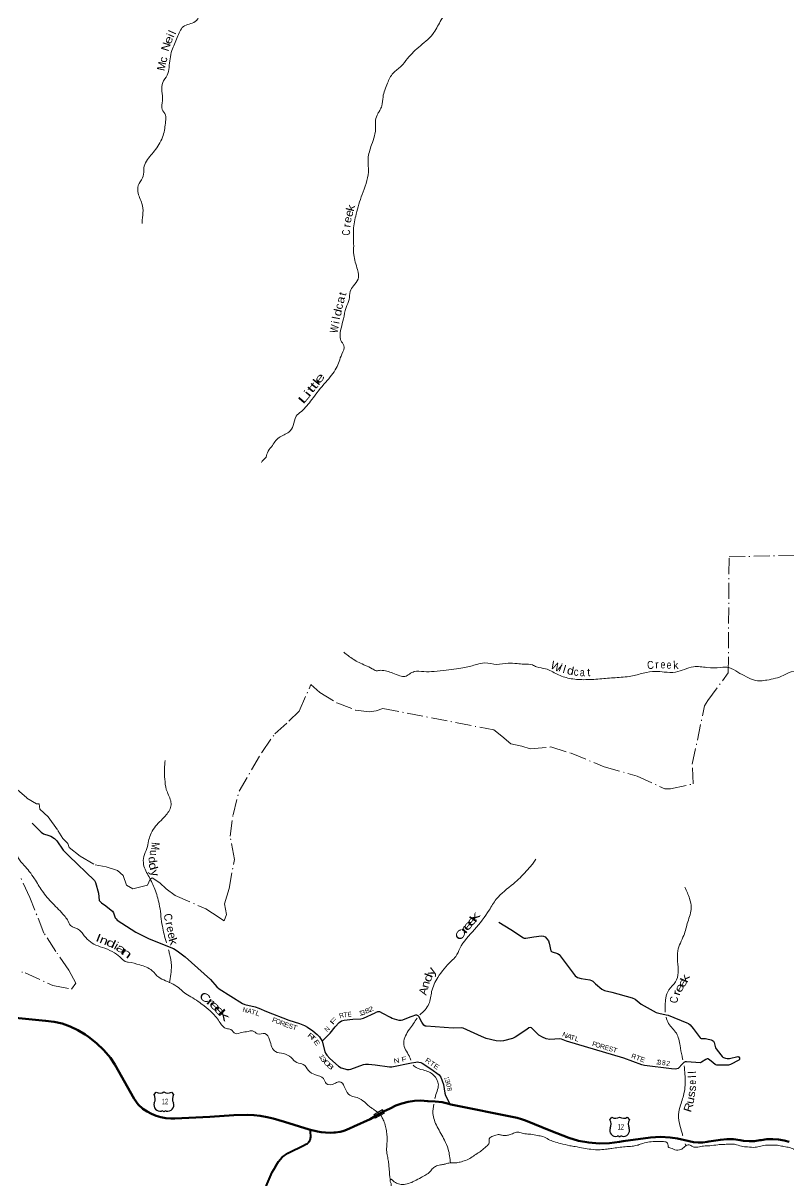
# Model space of a CAD drawing. Header units: feet. Extents: x -252658 to 9, y -366365 to -181930.
# Drawn here: x -71818 to -52673, y -314790 to -285860 of the extents above; entities that cross this region are included whole.
import ezdxf
from ezdxf.enums import TextEntityAlignment as Align

# ---------------------------------------------------------------- set-up
doc = ezdxf.new("R2010")
doc.units = ezdxf.units.FT
doc.header["$LTSCALE"] = 80
doc.header["$PDMODE"] = 32
doc.header["$PDSIZE"] = 40
doc.linetypes.add('DOT_DASHED', pattern=[7.7, 5, -1.2, 0.3, -1.2])
for name, color, linetype, lineweight in [('16', 7, 'Continuous', 25), ('20', 7, 'Continuous', 70), ('26', 7, 'Continuous', 40), ('29', 7, 'Continuous', 25), ('39', 7, 'Continuous', 13), ('44', 7, 'DOT_DASHED', 13), ('57', 7, 'Continuous', 13)]:
    doc.layers.add(name, color=color, linetype=linetype, lineweight=lineweight)
for name, color, linetype in [('30', 7, 'Continuous'), ('41', 7, 'Continuous'), ('55', 7, 'Continuous')]:
    doc.layers.add(name, color=color, linetype=linetype)

msp = doc.modelspace()

# ---------------------------------------------------------------- linework, layer by layer
at = {"layer": '16'}
for p, q in [((-68542.81, -312632.37), (-68491.5, -312573.61)), ((-68299.74, -312567.64), (-68300.02, -312567.84)), ((-68107.65, -312573.52), (-68056.26, -312632.37)), ((-57148.1, -313261.62), (-57096.79, -313202.86)), ((-56905.03, -313196.89), (-56905.31, -313197.09)), ((-56712.94, -313202.77), (-56661.55, -313261.62))]:
    msp.add_line(p, q, dxfattribs=at)
at = {"layer": '16', "lineweight": 13}
for points in [[(-63019.36, -313111.57), (-63049.15, -313128.02), (-63019.81, -313184.57)], [(-63020.14, -313121.21), (-63038.62, -313131.46), (-63020.03, -313169.35)]]:
    msp.add_lwpolyline(points, close=True, dxfattribs=at)
at = {"layer": '16'}
for centre, radius, start, end in [((-68735.79, -312743), 222.05, 332.97043, 29.75871), ((-68400.42, -312415.95), 182.07, 239.97227, 303.45418), ((-68198.64, -312416.45), 181.52, 236.33975, 300.08743), ((-68198.65, -312415.95), 182.07, 236.54582, 236.59441), ((-67863.29, -312743), 222.05, 150.24129, 207.02957), ((-68396.6, -312897.9), 151.42, 159.09177, 283.81923), ((-68202.48, -312897.9), 151.42, 256.18077, 20.90823), ((-57341.08, -313372.25), 222.05, 332.97043, 29.75871), ((-57005.71, -313045.2), 182.07, 239.97227, 303.45418), ((-56803.93, -313045.7), 181.52, 236.33975, 300.08743), ((-56803.94, -313045.2), 182.07, 236.54582, 236.59441), ((-56468.58, -313372.25), 222.05, 150.24129, 207.02957), ((-57001.89, -313527.15), 151.42, 159.09177, 283.81923), ((-56807.77, -313527.15), 151.42, 256.18077, 20.90823)]:
    msp.add_arc(centre, radius, start, end, dxfattribs=at)
for centre, major_axis, start_param, end_param in [((-68341.26, -313096.72), (-19.56, 51.67), 4.95877769, 6.28318531), ((-68257.81, -313096.72), (19.56, 51.67), 0, 1.32637542), ((-56946.55, -313725.97), (-19.56, 51.67), 4.95877769, 6.28318531), ((-56863.1, -313725.97), (19.56, 51.67), 0, 1.32637542)]:
    msp.add_ellipse(centre, major_axis=major_axis, ratio=0.929097, start_param=start_param, end_param=end_param, dxfattribs=at)
at = {"layer": '20'}
for points in [[(-64635.01, -313516.45), (-64663, -313510.05), (-65283, -313315.05), (-65565.36, -313231.3), (-65717.14, -313194.96), (-65889.4, -313169.23), (-66048.32, -313148.63), (-66218.14, -313141.38), (-66548, -313148.05), (-67150, -313188.05), (-68026, -313232.05), (-68125.6, -313233.75), (-68250.46, -313224.12), (-68373.63, -313201.5), (-68493.76, -313166.13), (-68609.53, -313118.39), (-68719.68, -313058.81), (-68823, -312988.05), (-68938.51, -312880.97), (-69040, -312743.05), (-69522, -311885.05), (-69636.57, -311719.27), (-69800.24, -311524.37), (-69983.39, -311347.65), (-70184, -311191.05), (-70269.16, -311130.04), (-70449.77, -311020.95), (-70640.8, -310931.33), (-70840.15, -310862.18), (-71045.63, -310814.24), (-71255, -310788.05), (-72096, -310706.05)], [(-63019.61, -313173.35), (-62804.11, -313055.33), (-62643.62, -312979.19), (-62499.14, -312908.5), (-62348.06, -312853.29), (-62192.04, -312814.19), (-62032.79, -312791.6), (-61872.05, -312785.79), (-61711.58, -312796.8), (-61694.65, -312798.96), (-61517.84, -312803.61), (-61342.48, -312826.73), (-61170.5, -312868.04), (-61122.3, -312883.12), (-59463.83, -313217.9), (-59358.36, -313245.68), (-59256.37, -313284.34), (-59255.1, -313284.9), (-58623.07, -313542.22), (-58177.61, -313714.52), (-57930.41, -313788.23), (-57676.87, -313835.69), (-57419.75, -313856.39), (-57161.87, -313850.11), (-56906.07, -313816.9), (-56817.65, -313799), (-56132.19, -313706.48), (-55886.79, -313694.24), (-55641.46, -313707.72), (-55459.19, -313734.62), (-55168.08, -313799.85), (-55055.97, -313821.01), (-54942.27, -313830.34), (-54828.21, -313827.73), (-54715.05, -313813.21), (-54675.83, -313805.33), (-54386.35, -313761.93), (-54221.97, -313747.22), (-54056.95, -313749.77), (-53893.1, -313769.55), (-53803.77, -313787.8), (-53667.44, -313798.56), (-53530.74, -313795.02), (-53395.15, -313777.21), (-53363.69, -313770.99), (-53220.1, -313751.82), (-53075.29, -313747.78), (-52930.85, -313758.89), (-52788.36, -313785.03), (-52668.66, -313819.31)], [(-64635.01, -313516.45), (-64461.97, -313555.98), (-64363.5, -313569.54), (-64257.25, -313580.64), (-64135.6, -313587.36), (-64051.07, -313583.77), (-64014, -313582.05), (-63891.98, -313562.6), (-63827.57, -313548.16), (-63772.67, -313530.51), (-63657.36, -313486.12), (-63551, -313432.05), (-63142, -313245.05), (-63019.61, -313173.35)]]:
    msp.add_lwpolyline(points, dxfattribs=at)
at = {"layer": '26'}
msp.add_lwpolyline([(-65858.5, -315197.26), (-65593.68, -314574.55), (-65512.27, -314437.79), (-65508.73, -314431.34), (-65432.19, -314308.47), (-65343.22, -314194.27), (-65203.26, -314099.14), (-64774.83, -313887.79), (-64768.71, -313885.7), (-64748.06, -313877.07), (-64728.42, -313866.34), (-64710.02, -313853.6), (-64693.04, -313839.02), (-64677.69, -313822.74), (-64664.12, -313804.94), (-64652.48, -313785.82), (-64642.91, -313765.59), (-64635.5, -313744.47), (-64630.34, -313722.69), (-64627.49, -313700.5), (-64633.75, -313547.32), (-64635.01, -313516.45)], dxfattribs=at)
at = {"layer": '29'}
for points in [[(-71588.12, -305853.6), (-71367.81, -306079.8), (-71308.02, -306115.42), (-71174.74, -306159.22), (-71124.3, -306180.37), (-71035.4, -306234.52), (-70974.82, -306295.94), (-70816.2, -306528.11), (-70753.24, -306594.24), (-70672.26, -306666.07), (-70034.31, -307286.61), (-70006.16, -307333.14), (-69934.02, -307604.14), (-69916.42, -307781.71), (-69894.98, -307812.69), (-69862.31, -307839.73), (-69748.58, -307918.68), (-69616.15, -308022.48), (-69584.02, -308052.47), (-69560.82, -308091.15), (-69514.92, -308213.87), (-69495.12, -308245.87), (-69464.19, -308276.81), (-69232.17, -308429.72), (-69002.39, -308574.84), (-68669.03, -308743.36), (-68056.92, -308985.65), (-67966.43, -309038.79), (-67764.07, -309193.63), (-67136.56, -309762.17), (-66975.01, -309940.04), (-66917.95, -309991.15), (-66333.38, -310357.78), (-66273.98, -310383.89), (-66019.02, -310443.34), (-65923.67, -310477.68), (-65736.84, -310557.16), (-65174.32, -310772.79), (-64909.06, -310856.74), (-64786.5, -310906.04), (-64704.2, -310953.44), (-64572.78, -311042.41), (-64467.9, -311130.37), (-64410.44, -311193.26), (-64340.42, -311302.11)], [(-59923.11, -308323.16), (-59624.16, -308505.14), (-59307.04, -308714.99), (-59287.55, -308724.75), (-59249.48, -308728.56), (-59047.43, -308695.28), (-58857.37, -308669.5), (-58807.78, -308677.7), (-58766.01, -308694.27), (-58724.13, -308739.98), (-58682.26, -308793.32), (-58664.74, -308850.71), (-58621.35, -309040.93), (-58609.93, -309056.17), (-58587.32, -309070.15), (-58455.2, -309107.26), (-58415.78, -309132.36), (-58288.03, -309302.11), (-58017.82, -309664.24), (-57955.14, -309705.68), (-57867.5, -309733.23), (-57645.48, -309767.75), (-57608.72, -309781.87), (-57578.26, -309800.92), (-57508.91, -309870.82), (-57348.19, -309999.73), (-57285.13, -310029.49), (-57101.9, -310078.08), (-56589.44, -310218.66), (-56516.15, -310252.34), (-56362.6, -310375.13), (-55991.56, -310580.62), (-55922.27, -310602.81), (-55741.41, -310638.96), (-55690.05, -310652.33), (-55220.57, -310837.47), (-55181.83, -310861.85), (-55143.76, -310894.23), (-55065.7, -310986.41), (-54890.6, -311215.17), (-54879.18, -311224.7), (-54864.23, -311231.02), (-54758.31, -311234.32), (-54721.2, -311239.93), (-54612.7, -311270.41), (-54582.25, -311281.84), (-54560.04, -311302.99), (-54542.27, -311329.46), (-54506.11, -311468.5), (-54490.81, -311492.48), (-54373.46, -311642.72)], [(-64340.42, -311302.11), (-64139.78, -311102.8), (-64019.65, -310944.4), (-63913.77, -310833.54), (-63855.79, -310790.99), (-63828.75, -310779.38), (-63795.43, -310773.41), (-63571.26, -310748.43), (-63372.64, -310740.71), (-63311.12, -310723.94), (-63012.51, -310590.39)], [(-54373.46, -311642.72), (-54341.65, -311683.45), (-54327.18, -311697.07), (-54310.05, -311708.5), (-54260.56, -311723.73), (-54216.79, -311731.35), (-54161.51, -311730.25), (-53952.01, -311686.88), (-53935.08, -311687.54), (-53927.46, -311693.26), (-53910.33, -311716.12), (-53906.52, -311737.07), (-53909.58, -311756.58), (-53923.66, -311777.07), (-54132.48, -311886.02), (-54184.43, -311898.97), (-54470.05, -311900.25), (-54496.59, -311892.3), (-54513.73, -311884.68), (-54616.56, -311803.24), (-54679.32, -311751.35), (-54694.55, -311743.73), (-54712.89, -311741.89), (-54734.52, -311745.63), (-54751.66, -311755.16), (-54854.18, -311824.8), (-54882.99, -311837.06), (-55229.89, -311813.29), (-55269.39, -311819.92), (-55299.84, -311832.31), (-55335.46, -311861.97), (-55440.56, -311978.64), (-55473.06, -311993.25), (-55505.41, -311996.12), (-55610.28, -311993.76), (-56285.82, -311908.5), (-56348.26, -311890.66), (-56800.96, -311723.69), (-58232.43, -311301.25), (-58360.56, -311245.64), (-58398.68, -311240.36), (-58652.33, -311256.04), (-58745.05, -311241.83), (-58836.41, -311203.74), (-58924.8, -311147.86), (-59110.51, -310967.55), (-59139.89, -310957.33), (-59175.23, -310963.74), (-59225.47, -311005.88), (-59513.89, -311195.74), (-59586.37, -311230.4), (-59807.17, -311291.36), (-59884.83, -311298.17), (-59993.7, -311295.16), (-60241.15, -311230.4), (-60357.15, -311183.32), (-60816, -310975.18), (-60868.15, -310962.75), (-61067.89, -310972.06), (-61741.52, -310928.52), (-61767.71, -310921.84), (-61800.07, -310897.08), (-61852.12, -310825.28), (-61927.6, -310683.75), (-61942.83, -310664.71), (-61961.17, -310656.04), (-61977.09, -310649.47), (-62005.64, -310653.28), (-62097.01, -310681.85), (-62148.66, -310703.27), (-62336.84, -310777.08), (-62363.49, -310786.61), (-62388.23, -310786.61), (-62416.78, -310782.8), (-62591.9, -310729.47), (-62634.13, -310710.48), (-62824.66, -310605.76), (-62898.35, -310567.57), (-62928.81, -310563.76), (-62961.16, -310567.57), (-63012.51, -310590.39)], [(-64340.42, -311302.11), (-64278.05, -311556.98), (-64258.75, -311601.32), (-64222.99, -311653.55), (-64150.64, -311734.72), (-63933.1, -311928.17), (-63864.1, -311964.62), (-63774.62, -311993.93), (-63723.42, -312003.59), (-63670.26, -312005.53), (-63624.76, -311997.85), (-63309.41, -311884.1), (-63256.68, -311874.02), (-63185.4, -311875.77), (-63016.08, -311889.25)], [(-63016.08, -311889.25), (-62659.72, -311938.34), (-62601.43, -311938.95), (-62104.91, -311844.7), (-61996.14, -311820.86), (-61963.78, -311818), (-61921.25, -311821.49), (-61874.32, -311832.28), (-61840.06, -311846.57), (-61624.36, -311993.49), (-61417.57, -312140.08), (-61396.56, -312162.75), (-61371.82, -312201.8), (-61310.04, -312379.31), (-61270.94, -312602.74), (-61254.17, -312660.88), (-61143.4, -312878.86)]]:
    msp.add_lwpolyline(points, dxfattribs=at)
at = {"layer": '39'}
msp.add_line((-55264.22, -313864.33), (-55249.63, -313912.87), dxfattribs=at)
for points in [[(-64256.55, -281714.56), (-64650.68, -281935.56), (-64783.97, -282124.13), (-64871.24, -282357.07), (-64970.01, -282449.25), (-65197.27, -282532.99), (-65334.35, -282665.26), (-65475.29, -282757.3), (-65562.58, -282992.25), (-65790.08, -283136.31), (-65931.5, -283350.99), (-65952.48, -283576.09), (-66150.35, -283844.88), (-66344.7, -284238.32), (-66502.21, -284458.98), (-66936.32, -285050.72), (-67277.09, -285397.48), (-67413.93, -285469.44), (-67422.74, -285664.42), (-67515.73, -285820.95), (-67811.44, -285946.7), (-67963.14, -286219.65), (-68098.98, -286544.92), (-68170.94, -286966.88), (-68217.91, -287163.76), (-68329.08, -287344.35), (-68332.89, -287798.69), (-68339.77, -288015.79), (-68260.01, -288158.77), (-68254.62, -288317.61), (-68318.25, -288665.21), (-68506.41, -289018.47), (-68734.49, -289307.27), (-68799.43, -289477.96), (-68814.29, -289680.96), (-68919.46, -289869.62), (-68950.38, -290070.56), (-68847.14, -290368.41), (-68821.94, -290597.68), (-68840.99, -290842.89), (-68839.08, -290869.03)], [(-58942.54, -281583.3), (-59074.67, -282038.24), (-59292.16, -282471.51), (-59453.23, -282950.85), (-59484.4, -283226.54), (-59565.59, -283564.78), (-59701.12, -283879.07), (-59969.1, -284240.12), (-60289.46, -284563.14), (-60493.8, -284738.9), (-60736.18, -284951), (-60904.32, -285134.67), (-61042.16, -285364.49), (-61366.21, -285780.06), (-61545.94, -286094.52), (-61884.37, -286423.64), (-62208.75, -286746.68), (-62364.81, -286936.34), (-62567.15, -287108.06), (-62708.93, -287360.02), (-62820.23, -287706.42), (-62851.59, -287929.81), (-62903.43, -288044.66), (-62950.94, -288122.36)], [(-62950.94, -288122.36), (-63009.04, -288285.39), (-63005.68, -288450.25), (-63105.88, -288902.28), (-63193.6, -289247.8), (-63186.89, -289581.55), (-63341.74, -290143.99), (-63492.29, -290632.05), (-63558.09, -291019.86), (-63553.67, -291423.96), (-63550.54, -291649.14), (-63459.63, -292019.33), (-63444.52, -292260.62), (-63561.64, -292423.1), (-63640.53, -292565.6), (-63669.43, -292764.54), (-63744.54, -292967.36), (-63807.93, -293252.65), (-63892.1, -293716.79), (-63874.33, -293791.23), (-63798.49, -293912.08), (-63851.59, -294135.08), (-63987.5, -294478.44), (-64251.97, -294829.45), (-64603.14, -295268.65), (-64861.36, -295563.39), (-64992.37, -295683.62), (-65065.59, -295916.6), (-65172.66, -296077.1), (-65420.21, -296213.05), (-65609.9, -296443.67), (-65710.92, -296598.16), (-65763.67, -296732.7), (-65854.45, -296836.96), (-65854.46, -296838.97)], [(-63800.78, -301577.72), (-63564.52, -301757.37), (-63263.89, -301909.06), (-63089.5, -301992.02), (-62989.64, -302048.57)], [(-62989.87, -302048.44), (-62877, -302032.05), (-62723, -302055.05), (-62574, -302103.05), (-62400, -302168.05), (-62275, -302185.05), (-62160, -302127.05), (-62038, -302063.05), (-61801, -302065.05), (-61541, -302058.05), (-61238, -302027.05), (-60983, -301997.05), (-60775, -301962.05), (-60478, -301886.05), (-60279, -301849.05), (-59976, -301884.05), (-59690, -301854.05), (-59469, -301865.05), (-59296, -301876.05), (-59079, -301899.05), (-58979, -301947.05), (-58758, -301994.05), (-58467, -302132.05), (-58160, -302233.05), (-57803, -302266.05), (-57399, -302247.05), (-57013, -302216.05), (-56621, -302177.05), (-56313, -302104.05), (-56006, -302060.05), (-55791, -302075.05), (-55504, -302078.05), (-55061, -301943.05), (-54722, -301962.05), (-54376, -301961.05), (-54171, -301963.05), (-53949, -302079.05), (-53732, -302192.05), (-53535, -302279.05), (-53220, -302276.05), (-52812, -302160.05), (-52612, -302073.05), (-52305, -302061.05), (-51915, -302018.05), (-51634, -302114.05), (-51427, -302181.05), (-51239, -302328.05), (-51093, -302499.05), (-50864, -302599.05), (-50770, -302716.05), (-50595, -302746.05), (-50384, -302713.05), (-50105, -302641.05), (-49841, -302543.05), (-49572, -302432.05), (-49268, -302288.05), (-49083, -302178.05), (-48851, -302017.05), (-48670, -301923.05), (-48392, -301846.05), (-48037, -301917.05), (-47816, -302055.05), (-47620, -302180.05), (-47468, -302347.05), (-47368, -302464.05), (-47058, -302533.05), (-46727, -302577.05), (-46595, -302635.05), (-46440, -302781.05), (-46216, -302864.05), (-45931, -302905.05), (-45717, -302863.05), (-45619, -302759.05), (-45365, -302718.05), (-45096, -302724.05), (-44742, -302731.05), (-44497, -302716.05), (-44324, -302694.05), (-44140, -302739.05), (-43947, -302796.05), (-43738, -302875.05), (-43522, -302942.05), (-43144, -303050.05), (-42982, -303123.05), (-42759, -303162.05), (-42486, -303167.05), (-42301, -303219.05), (-42088, -303260.05), (-41887, -303315.05), (-41719, -303436.05), (-41531, -303588.05), (-41413, -303747.05), (-41277, -303981.05), (-41163, -304170.05), (-40959, -304420.05), (-40782, -304535.05), (-40523, -304578.05)], [(-74125, -304056.05), (-73845, -304280.05), (-73434, -304614.05), (-73217, -304704.05), (-72974, -304953.05), (-72850, -305172.05), (-72774, -305436.05), (-72641, -305680.05), (-72600, -305799.05), (-72446, -306017.05), (-72309, -306126.05), (-72101, -306311.05), (-72003, -306510.05), (-71941, -306718.05), (-71793, -306907.05), (-71663, -307058.05), (-71534, -307240.05), (-71341, -307547.05), (-71083, -307855.05), (-70788, -308163.05), (-70711, -308269.05), (-70631, -308405.05), (-70408, -308527.05), (-70326, -308621.05), (-70173, -308786.05), (-70001, -308897.05), (-69776, -308979.05), (-69530, -309094.05), (-69360, -309231.05), (-69235, -309320.05), (-69188, -309326.05), (-68901, -309394.05), (-68592, -309538.05), (-68428, -309703.05), (-68257, -309789.05), (-67896, -309993.05), (-67785, -310094.05), (-67627, -310191.05), (-67440, -310310.05), (-67290, -310419.05), (-67098, -310586.05), (-66987, -310706.05), (-66888, -310843.05), (-66734, -310986.05), (-66627, -311009.05), (-66510, -311111.05), (-66354, -311081.05), (-66193, -311058.05), (-66085, -311043.05), (-65956, -311117.05), (-65777, -311111.05), (-65655, -311265.05), (-65598, -311450.05), (-65510, -311560.05), (-65307, -311607.05), (-65118, -311711.05), (-64974, -311833.05), (-64813, -311881.05), (-64681, -312035.05), (-64524, -312136.05), (-64308, -312236.05), (-64241, -312358.05), (-64032, -312360.05), (-63936, -312318.05), (-63874, -312327.05), (-63768, -312483.05), (-63648, -312652.05), (-63508, -312697.05), (-63364, -312760.05), (-63213, -312885.05), (-63124, -312957.05), (-63061, -313002.05), (-63020.06, -313030.03)], [(-68265.73, -304286.15), (-68284.62, -304493.17), (-68275.63, -304756.56), (-68238.47, -305007.97), (-68129.15, -305293.78), (-68123.67, -305430.5), (-68265.2, -305673.33), (-68535.46, -305966.02), (-68634.57, -306144.64), (-68681.37, -306297.29), (-68724.28, -306484.13), (-68799.37, -306682.93), (-68806.19, -306881.93), (-68668.87, -307195.98), (-68527.5, -307501.99), (-68416.5, -307870.23), (-68346.19, -308371.03), (-68253.43, -308781.44), (-68236.39, -308844.53)], [(-61897.32, -310642.64), (-61671.09, -310369.95), (-61603.87, -310059.93), (-61450.39, -309707.35), (-61110.25, -309295.75), (-61000.14, -309180.69), (-60898.36, -308983.18), (-60532.32, -308509.13), (-60164.31, -308023), (-59988.44, -307752.8), (-59559.8, -307365.01), (-59239.4, -307054.06), (-59065.3, -306850.25), (-58997.32, -306753.45)], [(-55273.45, -307453.81), (-55155.91, -307734.99), (-55112.91, -307962.13), (-55200.06, -308318.49), (-55301.34, -308656.8), (-55448.68, -309041.54), (-55453.76, -309309.09), (-55440.72, -309586.63), (-55506.21, -309818.2), (-55674.3, -310017.96), (-55749.92, -310225.42), (-55764.48, -310571.16)], [(-68183.48, -309018.02), (-68156.34, -309113.45), (-68111.33, -309409.11), (-68155.49, -309843.07)], [(-55741.7, -310698.35), (-55679.37, -310856.78), (-55485.59, -311103.48), (-55394.08, -311410.91), (-55344.92, -311676.25), (-55323.84, -311765)], [(-62124.85, -311776.16), (-62166.84, -311669.21), (-62255.81, -311512.64), (-62300.62, -311341.83), (-62161.16, -311003.38), (-61962.56, -310724.7)], [(-61524.14, -312734.44), (-61520.14, -312712.81), (-61436.9, -312386.64), (-61556.3, -312147.71), (-61815.96, -312019.93), (-62043.36, -311924.22), (-62068.48, -311896.56)], [(-55289.38, -311916.5), (-55266.22, -312337.75), (-55287.5, -312573.17), (-55380.8, -312895.36), (-55434.22, -313130.9), (-55386.95, -313428.43), (-55336.02, -313625.37), (-55323.7, -313666.38)], [(-61136.97, -314339.78), (-61190.07, -314000.98), (-61283.3, -313774.02), (-61465.32, -313440.78), (-61573.01, -313105.25), (-61551.68, -312876.63)], [(-63020.06, -313030.03), (-62992.95, -313047.79), (-62872.16, -313150)], [(-62636.69, -314759.18), (-62647.51, -314700.99), (-62659.21, -314598.37), (-62670.69, -314431.39), (-62686.34, -314306.63), (-62707.99, -314175.82), (-62729.59, -314026.91), (-62720.94, -313849.93), (-62716.46, -313715.17), (-62730.03, -313570.31), (-62755.69, -313435.46), (-62803.41, -313288.49), (-62851.29, -313189.78), (-62871.25, -313151.51), (-62872.16, -313150)], [(-63026.12, -315062.95), (-62905.97, -315076.37), (-62781.42, -315080.76), (-62690.89, -315048.84), (-62630.4, -314986.67), (-62618.13, -314922.34), (-62625.88, -314839.84), (-62643.75, -314777.44), (-62631.61, -314753.33), (-62577.46, -314781.65), (-62507.32, -314834.16), (-62402.97, -314872.69), (-62258.31, -314875.12), (-62103.44, -314827.31), (-62026.96, -314791.33), (-61869.96, -314709.32), (-61747.17, -314641.3), (-61648.45, -314565.15), (-61567.76, -314470.85), (-61483.2, -314418.81), (-61354.5, -314387), (-61270.05, -314369.15), (-61177.55, -314347.3), (-61117.24, -314339.43), (-60974.58, -314335.83), (-60861.98, -314312.02), (-60719.17, -314266.18), (-60590.31, -314190.13), (-60469.48, -314108.02), (-60354.7, -314033.93), (-60276.11, -313967.79), (-60201.54, -313899.62), (-60167.1, -313817.25), (-60166.84, -313742.83), (-60128.52, -313698.69), (-60021.88, -313654.75), (-59917.33, -313634.95), (-59841.04, -313651.26), (-59730.54, -313653.6), (-59644.07, -313633.74), (-59585.74, -313613.8), (-59485.14, -313573.87), (-59400.78, -313582.16), (-59274.31, -313614.72), (-59121.64, -313625.23), (-58954.99, -313657.91), (-58822.47, -313684.45), (-58682.06, -313753.25), (-58549.64, -313809.97), (-58383.03, -313854.71), (-58152.17, -313911.71), (-58017.62, -313934.24), (-57804.79, -313975.1), (-57624.05, -314001.78), (-57389, -314012.53), (-57218.16, -313996.95), (-57097.55, -313979.2), (-56930.7, -313955.56), (-56763.88, -313937.95), (-56593.05, -313926.38), (-56466.39, -313902.62), (-56361.79, -313866.72), (-56200.9, -313822.95), (-56022.02, -313807.38), (-55909.51, -313809.73), (-55833.17, -313809.95), (-55724.74, -313830.39), (-55698.75, -313870.69), (-55688.94, -313939.11), (-55592.63, -313977.62), (-55522.43, -314014.03), (-55446.1, -314020.29), (-55375.75, -314010.44), (-55323.38, -313974.39), (-55277.03, -313932.29), (-55162.35, -313888.37), (-55080.12, -313932.87), (-54804.82, -313921.61), (-54646.07, -313914.04), (-54449.07, -313888.47), (-54314.43, -313880.82), (-54159.69, -313873.24), (-54029.11, -313877.64), (-53860.5, -313926.42), (-53705.84, -313940.96), (-53517.01, -313951.57), (-53376.25, -313919.8), (-53219.45, -313896.13), (-53072.78, -313896.56), (-52922.12, -313907.07), (-52795.63, -313933.59), (-52657.08, -313958.14), (-52568.78, -313990.58), (-52488.55, -314031.05), (-52402.17, -314035.33), (-52361.97, -314031.42), (-52319.81, -314039.59)]]:
    msp.add_spline(points, degree=3, dxfattribs=at)
at = {"layer": '44'}
for points in [[(-62991.76, -303048.1), (-62820.67, -302985.78), (-60048.72, -303523.61), (-59846.25, -303681.55), (-59627.82, -303867.75), (-59352.47, -303929.38), (-59143.53, -303992.72), (-58626.24, -303946.71), (-58119.98, -304106), (-57288.61, -304443.91), (-56466.82, -304677.09), (-55778.2, -304992.22), (-55631.34, -304994.89), (-55069.43, -304870.56), (-55087.26, -304379.24), (-54782.68, -302916.95), (-54701.61, -302788.46), (-54187.35, -302096.18), (-54167.82, -299199.16), (-51996.68, -299140.39)], [(-71721.94, -305223.66), (-71485.03, -305365.34), (-71414.84, -305370.25), (-71396.53, -305499.11), (-71194.45, -305692.6), (-70948.21, -306033.36), (-70824.53, -306235.91), (-70699.75, -306358.07), (-70669.01, -306458.95), (-70390.98, -306675.51), (-70020.65, -306895.25), (-69740.28, -306941), (-69458.53, -307033), (-69319.79, -307161.38), (-69232.77, -307403.66), (-69077.45, -307494.05), (-68710.93, -307404.23), (-68638.61, -307252.4), (-68590, -307220.86), (-68402.99, -307341.81), (-68244.48, -307492.54), (-68013.97, -307662.27), (-67247.78, -307995.55), (-67080.59, -308098.16), (-66794.22, -308292.72), (-66735.89, -308136.69), (-66780.37, -307866.81), (-66668.83, -307488.37), (-66536.39, -306756.47), (-66644.91, -306178.29), (-66569.4, -305646.64), (-66420.78, -305051.62), (-65851.59, -304084.07), (-65524.05, -303615.91), (-65174.58, -303304.8), (-64916.29, -303056.84), (-64622.07, -302383.27), (-64400, -302583.04), (-63976.1, -302847.67), (-63506.87, -303026.45), (-63160.25, -303071.04), (-62991.76, -303048.1)], [(-72029.5, -304964.52), (-71721.94, -305223.66)], [(-72342.11, -309482.62), (-71765.5, -309588.4), (-71077.39, -309906.62), (-70609.04, -310002.99), (-70500.62, -309853.63), (-70672.77, -309525.86), (-70997.52, -309055.47), (-71296.4, -308601.5), (-71649.53, -307710.7), (-71867.84, -307235.64)]]:
    msp.add_lwpolyline(points, dxfattribs=at)
at = {"layer": '55'}
for p in [(-63018.09, -313200.46), (-63016.21, -313201.42)]:
    msp.add_point(p, dxfattribs=at)
at = {"layer": '57'}
msp.add_lwpolyline([(-63019.44, -313111.68), (-62836.59, -313010.02), (-62785.56, -313101.78), (-63005.89, -313222.36), (-63019.64, -313185.51)], dxfattribs=at)
msp.add_lwpolyline([(-63019.75, -313120.93), (-62839.69, -313020.9), (-62796.47, -313098.63), (-63001.63, -313210.91), (-63019.53, -313169.98)], close=True, dxfattribs=at)

# ---------------------------------------------------------------- texts
at = {"layer": '16', "width": 0.6}
for p in [(-68269.85, -312878.15), (-56875.14, -313507.4)]:
    msp.add_text('12', height=140, dxfattribs=at).set_placement(p, align=Align.CENTER)
at = {"layer": '30'}
for s, rotation, width, p in [('N', 346.875, 0.9, (-66280.99, -310578.96)), ('T', 344.875, 1.15, (-66074.67, -310630.88)), ('L', 340.194, 1.25, (-65970.12, -310662.9)), ('F', 339.027, 1.2, (-65551.45, -310830.83)), ('F', 46.316, 1.9, (-64013.99, -310837.13)), ('R', 16.238, 0.95, (-63840.12, -310713.53)), ('E', 6.358, 0.8, (-63647.9, -310686.1)), ('3', 17.248, 1.15, (-63298.39, -310639.6)), ('8', 24.096, 1.35, (-63190.77, -310593.81)), ('2', 24.096, 1.35, (-63097.31, -310551.36)), ('E', 339.027, 1.15, (-65247.97, -310948.04)), ('S', 342.438, 1.05, (-65141.45, -310981.78)), ('T', 342.438, 1.2, (-65043.68, -311015.06)), ('R', 320.014, 1.5, (-64653.89, -311222.37)), ('E', 302.752, 1.4, (-64522.89, -311368.62)), ('N', 336.539, 1.1, (-58294.07, -311199.52)), ('A', 338.539, 1.2, (-58185.08, -311240.09)), ('T', 343.558, 1.2, (-58095.32, -311268.73)), ('L', 343.558, 1.15, (-57986.97, -311300.7)), ('F', 343.558, 1.1, (-57550.4, -311429.64)), ('O', 343.558, 0.9, (-57460.63, -311456.03)), ('R', 343.558, 0.95, (-57349.11, -311488.95)), ('T', 343.558, 1.2, (-57036.94, -311581.19)), ('1', 301.69, 0.8, (-64405.85, -311713.85)), ('3', 301.69, 1.6, (-64361.33, -311785.1)), ('0', 311.712, 2.05, (-64265.43, -311891.5)), ('8', 318.355, 1.95, (-64177.64, -311974.84)), ('N F', 10.748, 1.25, (-62383.83, -311826.52)), ('RTE', 325.74, 1.2, (-61622.12, -311910.33)), ('T', 339.754, 1.25, (-56458.99, -311775.21)), ('E', 339.754, 1.1, (-56350.33, -311815.29)), ('3', 352.807, 0.9, (-55914.74, -311884.78)), ('8', 352.807, 0.9, (-55806.89, -311898.39)), ('2', 352.807, 0.9, (-55699.03, -311912.01)), ('1', 288.19, 0.45, (-61281.46, -312238.97)), ('3', 287.19, 1.15, (-61259.15, -312318.37)), ('0', 279.926, 1.1, (-61233.64, -312409.82))]:
    msp.add_text(s, height=120, rotation=rotation, dxfattribs=dict(at, width=width)).set_placement(p, align=Align.CENTER)
for s, rotation, p in [('A', 346.875, (-66167.76, -310605.37)), ('T', 8.358, (-63752.25, -310699.38)), ('1', 13.226, (-63361.28, -310656.67)), ('O', 339.027, (-65462.9, -310865.65)), ('R', 339.027, (-65354.35, -310907.26)), ('N', 44.809, (-64176.47, -311040.57)), ('T', 314.014, (-64606.52, -311264.31)), ('E', 343.558, (-57239.85, -311521.18)), ('S', 343.558, (-57135.57, -311551.95)), ('R', 339.754, (-56568.08, -311734.97)), ('1', 352.807, (-55951.71, -311880.12)), ('8', 279.926, (-61214.16, -312511.58))]:
    msp.add_text(s, height=120, rotation=rotation, dxfattribs=at).set_placement(p, align=Align.CENTER)
at = {"layer": '41'}
for s, rotation, width, p in [('i', 67.41, 1.05, (-68042.23, -286203.15)), ('N', 72.418, 1.1, (-68156.39, -286478.3)), ('e', 65.841, 1.3, (-68097.2, -286319.2)), ('c', 80.853, 1.05, (-68220.37, -286787.73)), ('k', 75.702, 1.2, (-63535.29, -290501.44)), ('e', 76.011, 1.05, (-63613.86, -290793.51)), ('e', 73.011, 1.1, (-63576.82, -290640.41)), ('C', 90.956, 0.75, (-63643.64, -291090.92)), ('a', 75.826, 1.15, (-63786.94, -292796.81)), ('d', 76.755, 1.2, (-63859.71, -293112.22)), ('c', 80.861, 1.05, (-63828.56, -292953.95)), ('W', 80.798, 0.8, (-63940.33, -293514.24)), ('l', 51.939, 1.55, (-64406.84, -294891.84)), ('e', 54.063, 1.7, (-64332.6, -294790.09)), ('i', 51.158, 1.65, (-64631.6, -295176.56)), ('t', 51.158, 1.75, (-64550.03, -295069.89)), ('t', 51.552, 1.7, (-64471.02, -294977.57)), ('L', 49.416, 1.9, (-64727.04, -295290.92)), ('C', 6.742, 0.85, (-56122.8, -301999.3)), ('e', 357.151, 0.8, (-55825.88, -301983.29)), ('e', 358.274, 0.75, (-55673, -301991.23)), ('k', 3.286, 0.95, (-55493.46, -302002.17)), ('M', 265.025, 0.85, (-68607.68, -306418.18)), ('u', 268.209, 0.9, (-68648.82, -306589.15)), ('d', 278.971, 1.1, (-68678.58, -306781.83)), ('d', 286.621, 1.3, (-68660.72, -306954.57)), ('y', 287.24, 1.2, (-68613.97, -307125.55)), ('k', 55.878, 1.8, (-60445.08, -308254.12)), ('C', 282.054, 0.95, (-68288.53, -308222.14)), ('r', 282.054, 1.1, (-68249.82, -308384.02)), ('e', 51.518, 1.75, (-60624.94, -308464.9)), ('e', 49.906, 1.85, (-60529.02, -308352.86)), ('I', 338.443, 1.45, (-69970.86, -308808.47)), ('e', 286.423, 1.1, (-68188.48, -308684.98)), ('C', 56.446, 1.4, (-60804.81, -308691.61)), ('r', 53.305, 1.9, (-60708.75, -308568.08)), ('n', 337.703, 1.35, (-69831.65, -308870.95)), ('d', 334.25, 1.55, (-69661.17, -308938.09)), ('i', 331.648, 1.25, (-69534.55, -309003.75)), ('a', 327.267, 1.65, (-69419.45, -309072.38)), ('k', 287.677, 1.3, (-68156.3, -308835.6)), ('n', 324.588, 1.75, (-69286.15, -309177.1)), ('y', 64.136, 1.45, (-61527.62, -309598.13)), ('n', 75.406, 1.15, (-61667.55, -309903.9)), ('d', 69.454, 1.4, (-61606.09, -309746.61)), ('e', 61.22, 1.45, (-55245.59, -309884.86)), ('k', 67.46, 1.45, (-55179.04, -309767.67)), ('C', 327.333, 1.4, (-67322.62, -310290.25)), ('A', 74.74, 1.1, (-61714.17, -310071.86)), ('r', 71.611, 1.3, (-55390.5, -310122.89)), ('e', 61.145, 1.45, (-55327.58, -310012.94)), ('r', 322.793, 1.9, (-67191.74, -310393.21)), ('e', 317.528, 1.95, (-67082.71, -310490.29)), ('C', 82.617, 0.85, (-55448.06, -310277.44)), ('e', 314.256, 2, (-66975.56, -310601.64)), ('k', 313.621, 2.25, (-66869.54, -310714.27)), ('s', 82.612, 1.1, (-54996.53, -312490.82)), ('e', 87.418, 0.75, (-54993.7, -312330.95)), ('u', 77.895, 1.15, (-55047.83, -312798.96)), ('s', 80.223, 1.15, (-55020.9, -312639.68)), ('R', 72.374, 1.2, (-55089.73, -312982.42))]:
    msp.add_text(s, height=200, rotation=rotation, dxfattribs=dict(at, width=width)).set_placement(p, align=Align.CENTER)
for s, rotation, p in [('l', 66.077, (-67996.83, -286128.03)), ('M', 77.602, (-68260.05, -286957.66)), ('r', 82.624, (-63631.85, -290927.81)), ('t', 75.342, (-63739.9, -292650.97)), ('i', 78.651, (-63909.96, -293356.45)), ('l', 78.926, (-63894.16, -293247.75)), ('r', 3.466, (-55966.12, -301985.41)), ('e', 283.418, (-68222.59, -308522.48)), ('l', 92.412, (-54992.94, -312076.27)), ('l', 93.541, (-54992.48, -312179.42))]:
    msp.add_text(s, height=200, rotation=rotation, dxfattribs=at).set_placement(p, align=Align.CENTER)
for s, rotation, width, p in [('W', 334.582, 1.05, (-58655.71, -301968.58)), ('d', 349.197, 1.15, (-58233.49, -302122.39)), ('c', 357.321, 0.9, (-58055.91, -302165.51)), ('a', 1.822, 0.85, (-57898.94, -302183.58))]:
    msp.add_text(s, height=200, rotation=rotation, dxfattribs=dict(at, width=width)).set_placement(p)
for s, rotation, p in [('i', 339.363, (-58443.68, -302048.14)), ('l', 343.333, (-58341.16, -302091.04)), ('t', 3.198, (-57708.13, -302181.33))]:
    msp.add_text(s, height=200, rotation=rotation, dxfattribs=at).set_placement(p)

doc.saveas('drawing.dxf')
